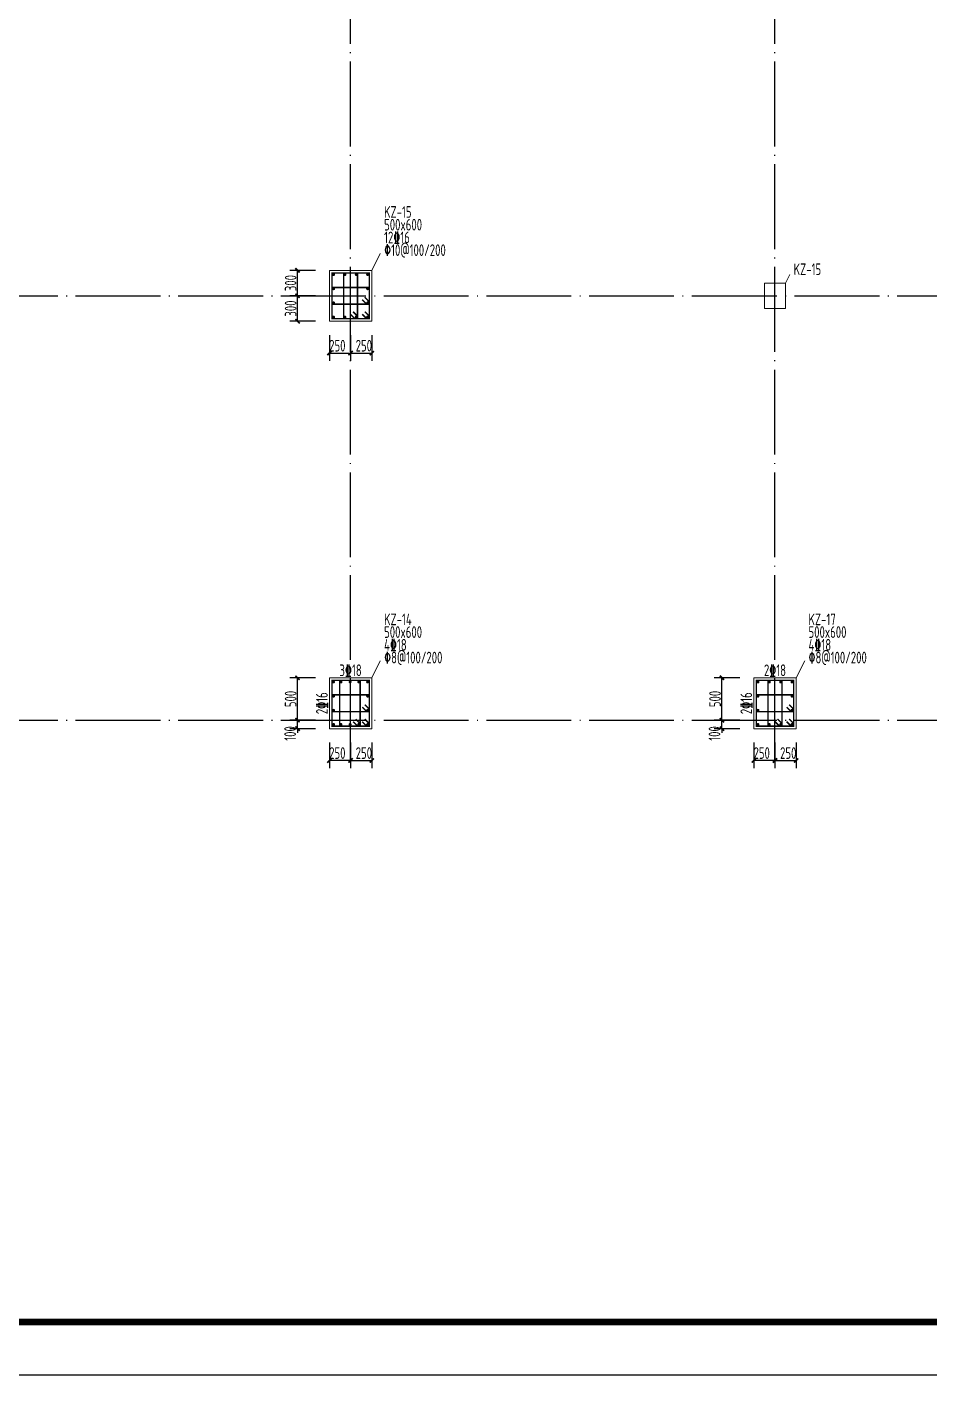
# Model space of a CAD drawing. Extents: x -2331248 to -1198620, y -977263 to -545844.
# Drawn here: x -1798426 to -1777170, y -676588 to -644822 of the extents above; entities that cross this region are included whole.
import ezdxf
from ezdxf.enums import TextEntityAlignment as Align

# ---------------------------------------------------------------- set-up
doc = ezdxf.new("R2010")
doc.units = 0
doc.header["$LTSCALE"] = 1000
doc.header["$MEASUREMENT"] = 0
doc.linetypes.add('DOTE', pattern=[2.42, 2, -0.2, 0.02, -0.2])
doc.linetypes.add('线型5', pattern=[3050, 2400, -300, 50, -300])
doc.layers.get('0').update_dxf_attribs({"linetype": 'CONTINUOUS'})
doc.layers.get('DEFPOINTS').update_dxf_attribs({"linetype": 'CONTINUOUS'})
doc.layers.add('DOTE', color=1, linetype='DOTE')
doc.layers.add('PUB_TITLE', color=4, linetype='CONTINUOUS')
for name, color, linetype, lineweight in [('S_Cl', 2, 'CONTINUOUS', 9), ('S_ColumDimSect', 84, '线型5', 18), ('S_ColumFocus', 2, 'CONTINUOUS', 18), ('S_ColumLocal', 7, 'CONTINUOUS', 18), ('S_PColumHoopBar', 14, 'CONTINUOUS', 35), ('S_PColumMainBar', 14, 'CONTINUOUS', 25)]:
    doc.layers.add(name, color=color, linetype=linetype, lineweight=lineweight)
doc.styles.add('PkpmHz', font='Pkpmeng', dxfattribs={"width": 0.7, "bigfont": 'hztxt'})
doc.styles.add('TSSD_REIN', font='Tssdeng.shx', dxfattribs={"width": 0.7, "bigfont": 'hztxt.shx'})
doc.dimstyles.new('Pkpm_0.0100_2.00', dxfattribs={"dimtxt": 200, "dimasz": 100, "dimexe": 180, "dimexo": 0.0625, "dimgap": 25, "dimtad": 1, "dimdec": 0, "dimlfac": 0.5, "dimrnd": 5, "dimzin": 0, "dimdsep": 46, "dimtxsty": 'PkpmHz', "dimblk1": 'ARCHTICK', "dimblk2": 'ARCHTICK', "dimsah": 1, "dimcen": 0.09, "dimadec": 0, "dimazin": 0, "dimtfac": 1, "dimtdec": 0, "dimtmove": 2, "dimatfit": 1, "dimldrblk": 'ARCHTICK', "dimfxl": 1, "dimtolj": 1, "dimtzin": 0, "dimarcsym": 0})

# ---------------------------------------------------------------- blocks, each defined once
blk = doc.blocks.new('_ARCHTICK')
at = {"color": 0, "linetype": 'ByBlock', "const_width": 0.4}
blk.add_lwpolyline([(-0.5, -0.5), (0.5, 0.5)], dxfattribs=at)
blk = doc.blocks.new('*D832')
at = {"layer": 'DEFPOINTS', "color": 0}
for p in [(-1792050, -661157), (-1791300, -661157), (-1791300, -661357)]:
    blk.add_point(p, dxfattribs=at)
at = {"layer": 'S_ColumDimSect', "color": 0, "lineweight": -2}
for p, q in [((-1792050, -661157), (-1792050, -661057)), ((-1791625, -661157), (-1792230, -661157)), ((-1791625, -661357), (-1792230, -661357)), ((-1792050, -661357), (-1792050, -661157)), ((-1792050, -661357), (-1792050, -661457))]:
    blk.add_line(p, q, dxfattribs=at)
at = {"layer": 'S_ColumDimSect', "color": 0, "lineweight": -2, "xscale": 100, "yscale": 100, "zscale": 100}
for p, rotation in [((-1792050, -661157), 270), ((-1792050, -661357), 90)]:
    blk.add_blockref('_ARCHTICK', p, dxfattribs=dict(at, rotation=rotation))
at = {"layer": 'S_ColumDimSect', "color": 0, "insert": (-1792225, -661470), "char_height": 275, "attachment_point": 5, "rotation": 90, "style": 'PkpmHz'}
blk.add_mtext('\\A1;100', dxfattribs=at)
blk = doc.blocks.new('*D833')
at = {"layer": 'DEFPOINTS', "color": 0}
for p in [(-1792050, -660157), (-1791300, -660157), (-1791300, -661157)]:
    blk.add_point(p, dxfattribs=at)
at = {"layer": 'S_ColumDimSect', "color": 0, "lineweight": -2}
for p, q in [((-1791625, -660157), (-1792230, -660157)), ((-1792050, -661157), (-1792050, -660157)), ((-1791625, -661157), (-1792230, -661157))]:
    blk.add_line(p, q, dxfattribs=at)
at = {"layer": 'S_ColumDimSect', "color": 0, "lineweight": -2, "xscale": 100, "yscale": 100, "zscale": 100}
for p, rotation in [((-1792050, -660157), 90), ((-1792050, -661157), 270)]:
    blk.add_blockref('_ARCHTICK', p, dxfattribs=dict(at, rotation=rotation))
at = {"layer": 'S_ColumDimSect', "color": 0, "insert": (-1792213, -660657), "char_height": 275, "attachment_point": 5, "rotation": 90, "style": 'PkpmHz'}
blk.add_mtext('\\A1;500', dxfattribs=at)
blk = doc.blocks.new('*D834')
at = {"layer": 'DEFPOINTS', "color": 0}
for p in [(-1791300, -661357), (-1790800, -661357), (-1791300, -662107)]:
    blk.add_point(p, dxfattribs=at)
at = {"layer": 'S_ColumDimSect', "color": 0, "lineweight": -2}
for p, q in [((-1791300, -661682), (-1791300, -662287)), ((-1790800, -661682), (-1790800, -662287)), ((-1790800, -662107), (-1791300, -662107))]:
    blk.add_line(p, q, dxfattribs=at)
at = {"layer": 'S_ColumDimSect', "color": 0, "lineweight": -2, "xscale": 100, "yscale": 100, "zscale": 100, "rotation": 180}
blk.add_blockref('_ARCHTICK', (-1791300, -662107), dxfattribs=at)
at = {"layer": 'S_ColumDimSect', "color": 0, "lineweight": -2, "xscale": 100, "yscale": 100, "zscale": 100}
blk.add_blockref('_ARCHTICK', (-1790800, -662107), dxfattribs=at)
at = {"layer": 'S_ColumDimSect', "color": 0, "insert": (-1791113, -661932), "char_height": 275, "attachment_point": 5, "style": 'PkpmHz'}
blk.add_mtext('\\A1;250', dxfattribs=at)
blk = doc.blocks.new('*D835')
at = {"layer": 'DEFPOINTS', "color": 0}
for p in [(-1792050, -651157), (-1791300, -651157), (-1791300, -651757)]:
    blk.add_point(p, dxfattribs=at)
at = {"layer": 'S_ColumDimSect', "color": 0, "lineweight": -2}
for p, q in [((-1791625, -651157), (-1792230, -651157)), ((-1792050, -651757), (-1792050, -651157)), ((-1791625, -651757), (-1792230, -651757))]:
    blk.add_line(p, q, dxfattribs=at)
at = {"layer": 'S_ColumDimSect', "color": 0, "lineweight": -2, "xscale": 100, "yscale": 100, "zscale": 100}
for p, rotation in [((-1792050, -651157), 90), ((-1792050, -651757), 270)]:
    blk.add_blockref('_ARCHTICK', p, dxfattribs=dict(at, rotation=rotation))
at = {"layer": 'S_ColumDimSect', "color": 0, "insert": (-1792213, -651457), "char_height": 275, "attachment_point": 5, "rotation": 90, "style": 'PkpmHz'}
blk.add_mtext('\\A1;300', dxfattribs=at)
blk = doc.blocks.new('*D836')
at = {"layer": 'DEFPOINTS', "color": 0}
for p in [(-1792050, -650557), (-1791300, -650557), (-1791300, -651157)]:
    blk.add_point(p, dxfattribs=at)
at = {"layer": 'S_ColumDimSect', "color": 0, "lineweight": -2}
for p, q in [((-1791625, -650557), (-1792230, -650557)), ((-1792050, -651157), (-1792050, -650557)), ((-1791625, -651157), (-1792230, -651157))]:
    blk.add_line(p, q, dxfattribs=at)
at = {"layer": 'S_ColumDimSect', "color": 0, "lineweight": -2, "xscale": 100, "yscale": 100, "zscale": 100}
for p, rotation in [((-1792050, -650557), 90), ((-1792050, -651157), 270)]:
    blk.add_blockref('_ARCHTICK', p, dxfattribs=dict(at, rotation=rotation))
at = {"layer": 'S_ColumDimSect', "color": 0, "insert": (-1792213, -650857), "char_height": 275, "attachment_point": 5, "rotation": 90, "style": 'PkpmHz'}
blk.add_mtext('\\A1;300', dxfattribs=at)
blk = doc.blocks.new('*D837')
at = {"layer": 'DEFPOINTS', "color": 0}
for p in [(-1791300, -651757), (-1790800, -651757), (-1790800, -652507)]:
    blk.add_point(p, dxfattribs=at)
at = {"layer": 'S_ColumDimSect', "color": 0, "lineweight": -2}
for p, q in [((-1791300, -652082), (-1791300, -652687)), ((-1790800, -652082), (-1790800, -652687)), ((-1791300, -652507), (-1790800, -652507))]:
    blk.add_line(p, q, dxfattribs=at)
at = {"layer": 'S_ColumDimSect', "color": 0, "lineweight": -2, "xscale": 100, "yscale": 100, "zscale": 100, "rotation": 180}
blk.add_blockref('_ARCHTICK', (-1791300, -652507), dxfattribs=at)
at = {"layer": 'S_ColumDimSect', "color": 0, "lineweight": -2, "xscale": 100, "yscale": 100, "zscale": 100}
blk.add_blockref('_ARCHTICK', (-1790800, -652507), dxfattribs=at)
at = {"layer": 'S_ColumDimSect', "color": 0, "insert": (-1791113, -652332), "char_height": 275, "attachment_point": 5, "style": 'PkpmHz'}
blk.add_mtext('\\A1;250', dxfattribs=at)
blk = doc.blocks.new('*D838')
at = {"layer": 'DEFPOINTS', "color": 0}
for p in [(-1790800, -651757), (-1790300, -651757), (-1790300, -652507)]:
    blk.add_point(p, dxfattribs=at)
at = {"layer": 'S_ColumDimSect', "color": 0, "lineweight": -2}
for p, q in [((-1790800, -652082), (-1790800, -652687)), ((-1790300, -652082), (-1790300, -652687)), ((-1790800, -652507), (-1790300, -652507))]:
    blk.add_line(p, q, dxfattribs=at)
at = {"layer": 'S_ColumDimSect', "color": 0, "lineweight": -2, "xscale": 100, "yscale": 100, "zscale": 100, "rotation": 180}
blk.add_blockref('_ARCHTICK', (-1790800, -652507), dxfattribs=at)
at = {"layer": 'S_ColumDimSect', "color": 0, "lineweight": -2, "xscale": 100, "yscale": 100, "zscale": 100}
blk.add_blockref('_ARCHTICK', (-1790300, -652507), dxfattribs=at)
at = {"layer": 'S_ColumDimSect', "color": 0, "insert": (-1790488, -652332), "char_height": 275, "attachment_point": 5, "style": 'PkpmHz'}
blk.add_mtext('\\A1;250', dxfattribs=at)
blk = doc.blocks.new('*D843')
at = {"layer": 'DEFPOINTS', "color": 0}
for p in [(-1782050, -661157), (-1781300, -661157), (-1781300, -661357)]:
    blk.add_point(p, dxfattribs=at)
at = {"layer": 'S_ColumDimSect', "color": 0, "lineweight": -2}
for p, q in [((-1782050, -661157), (-1782050, -661057)), ((-1781625, -661157), (-1782230, -661157)), ((-1781625, -661357), (-1782230, -661357)), ((-1782050, -661357), (-1782050, -661157)), ((-1782050, -661357), (-1782050, -661457))]:
    blk.add_line(p, q, dxfattribs=at)
at = {"layer": 'S_ColumDimSect', "color": 0, "lineweight": -2, "xscale": 100, "yscale": 100, "zscale": 100}
for p, rotation in [((-1782050, -661157), 270), ((-1782050, -661357), 90)]:
    blk.add_blockref('_ARCHTICK', p, dxfattribs=dict(at, rotation=rotation))
at = {"layer": 'S_ColumDimSect', "color": 0, "insert": (-1782225, -661470), "char_height": 275, "attachment_point": 5, "rotation": 90, "style": 'PkpmHz'}
blk.add_mtext('\\A1;100', dxfattribs=at)
blk = doc.blocks.new('*D844')
at = {"layer": 'DEFPOINTS', "color": 0}
for p in [(-1782050, -660157), (-1781300, -660157), (-1781300, -661157)]:
    blk.add_point(p, dxfattribs=at)
at = {"layer": 'S_ColumDimSect', "color": 0, "lineweight": -2}
for p, q in [((-1781625, -660157), (-1782230, -660157)), ((-1782050, -661157), (-1782050, -660157)), ((-1781625, -661157), (-1782230, -661157))]:
    blk.add_line(p, q, dxfattribs=at)
at = {"layer": 'S_ColumDimSect', "color": 0, "lineweight": -2, "xscale": 100, "yscale": 100, "zscale": 100}
for p, rotation in [((-1782050, -660157), 90), ((-1782050, -661157), 270)]:
    blk.add_blockref('_ARCHTICK', p, dxfattribs=dict(at, rotation=rotation))
at = {"layer": 'S_ColumDimSect', "color": 0, "insert": (-1782213, -660657), "char_height": 275, "attachment_point": 5, "rotation": 90, "style": 'PkpmHz'}
blk.add_mtext('\\A1;500', dxfattribs=at)
blk = doc.blocks.new('*D845')
at = {"layer": 'DEFPOINTS', "color": 0}
for p in [(-1780800, -661357), (-1780300, -661357), (-1780300, -662107)]:
    blk.add_point(p, dxfattribs=at)
at = {"layer": 'S_ColumDimSect', "color": 0, "lineweight": -2}
for p, q in [((-1780800, -661682), (-1780800, -662287)), ((-1780300, -661682), (-1780300, -662287)), ((-1780800, -662107), (-1780300, -662107))]:
    blk.add_line(p, q, dxfattribs=at)
at = {"layer": 'S_ColumDimSect', "color": 0, "lineweight": -2, "xscale": 100, "yscale": 100, "zscale": 100, "rotation": 180}
blk.add_blockref('_ARCHTICK', (-1780800, -662107), dxfattribs=at)
at = {"layer": 'S_ColumDimSect', "color": 0, "lineweight": -2, "xscale": 100, "yscale": 100, "zscale": 100}
blk.add_blockref('_ARCHTICK', (-1780300, -662107), dxfattribs=at)
at = {"layer": 'S_ColumDimSect', "color": 0, "insert": (-1780488, -661932), "char_height": 275, "attachment_point": 5, "style": 'PkpmHz'}
blk.add_mtext('\\A1;250', dxfattribs=at)
blk = doc.blocks.new('*D1223')
at = {"layer": 'DEFPOINTS', "color": 0}
for p in [(-1790800, -661357), (-1790300, -661357), (-1790300, -662107)]:
    blk.add_point(p, dxfattribs=at)
at = {"layer": 'S_ColumDimSect', "color": 0, "lineweight": -2}
for p, q in [((-1790800, -661682), (-1790800, -662287)), ((-1790300, -661682), (-1790300, -662287)), ((-1790800, -662107), (-1790300, -662107))]:
    blk.add_line(p, q, dxfattribs=at)
at = {"layer": 'S_ColumDimSect', "color": 0, "lineweight": -2, "xscale": 100, "yscale": 100, "zscale": 100, "rotation": 180}
blk.add_blockref('_ARCHTICK', (-1790800, -662107), dxfattribs=at)
at = {"layer": 'S_ColumDimSect', "color": 0, "lineweight": -2, "xscale": 100, "yscale": 100, "zscale": 100}
blk.add_blockref('_ARCHTICK', (-1790300, -662107), dxfattribs=at)
at = {"layer": 'S_ColumDimSect', "color": 0, "insert": (-1790488, -661932), "char_height": 275, "attachment_point": 5, "style": 'PkpmHz'}
blk.add_mtext('\\A1;250', dxfattribs=at)
blk = doc.blocks.new('*D1224')
at = {"layer": 'DEFPOINTS', "color": 0}
for p in [(-1781300, -661357), (-1780800, -661357), (-1781300, -662107)]:
    blk.add_point(p, dxfattribs=at)
at = {"layer": 'S_ColumDimSect', "color": 0, "lineweight": -2}
for p, q in [((-1781300, -661682), (-1781300, -662287)), ((-1780800, -661682), (-1780800, -662287)), ((-1780800, -662107), (-1781300, -662107))]:
    blk.add_line(p, q, dxfattribs=at)
at = {"layer": 'S_ColumDimSect', "color": 0, "lineweight": -2, "xscale": 100, "yscale": 100, "zscale": 100, "rotation": 180}
blk.add_blockref('_ARCHTICK', (-1781300, -662107), dxfattribs=at)
at = {"layer": 'S_ColumDimSect', "color": 0, "lineweight": -2, "xscale": 100, "yscale": 100, "zscale": 100}
blk.add_blockref('_ARCHTICK', (-1780800, -662107), dxfattribs=at)
at = {"layer": 'S_ColumDimSect', "color": 0, "insert": (-1781113, -661932), "char_height": 275, "attachment_point": 5, "style": 'PkpmHz'}
blk.add_mtext('\\A1;250', dxfattribs=at)

msp = doc.modelspace()

# ---------------------------------------------------------------- linework, layer by layer
at = {"layer": 'DOTE'}
for p, q in [((-1790800, -662157.2), (-1790800, -610157.2)), ((-1780800, -662157.2), (-1780800, -610157.2)), ((-1811800, -651157.2), (-1749800, -651157.2)), ((-1811800, -661157.2), (-1749800, -661157.2))]:
    msp.add_line(p, q, dxfattribs=at)
at = {"layer": 'PUB_TITLE'}
msp.add_lwpolyline([(-1821659.5, -676588.1), (-1821659.5, -602338.1), (-1716534.5, -602338.1), (-1716534.5, -676588.1)], close=True, dxfattribs=at)
at = {"layer": 'PUB_TITLE', "const_width": 150}
msp.add_lwpolyline([(-1818534.5, -603588.1), (-1717784.5, -603588.1), (-1717784.5, -675338.1), (-1818534.5, -675338.1)], close=True, dxfattribs=at)
at = {"layer": 'S_Cl', "ltscale": 1}
for points in [[(-1790300, -651757.2), (-1790300, -650557.2), (-1791300, -650557.2), (-1791300, -651757.2)], [(-1780550, -651457.2), (-1780550, -650857.2), (-1781050, -650857.2), (-1781050, -651457.2)], [(-1790300, -661357.2), (-1790300, -660157.2), (-1791300, -660157.2), (-1791300, -661357.2)], [(-1780300, -661357.2), (-1780300, -660157.2), (-1781300, -660157.2), (-1781300, -661357.2)]]:
    msp.add_lwpolyline(points, close=True, dxfattribs=at)
at = {"layer": 'S_ColumFocus'}
for p, q in [((-1790300, -650557.2), (-1790100, -650157.2)), ((-1780550, -650857.2), (-1780450, -650657.2)), ((-1790300, -660157.2), (-1790100, -659757.2)), ((-1780300, -660157.2), (-1780100, -659757.2))]:
    msp.add_line(p, q, dxfattribs=at)
at = {"layer": 'S_PColumHoopBar', "ltscale": 2, "const_width": 35}
for points in [[(-1790526.1, -651591.1), (-1790420, -651697.2), (-1790360, -651697.2), (-1790360, -651637.2), (-1790360, -651697.2), (-1790360, -650617.2), (-1791240, -650617.2), (-1791240, -651697.2), (-1790420, -651697.2), (-1790360, -651697.2), (-1790360, -651637.2), (-1790466.1, -651531.1)], [(-1790802.1, -651591.1), (-1790696, -651697.2), (-1790636, -651697.2), (-1790636, -651637.2), (-1790636, -651697.2), (-1790636, -650617.2), (-1790964, -650617.2), (-1790964, -651697.2), (-1790696, -651697.2), (-1790636, -651697.2), (-1790636, -651637.2), (-1790742.1, -651531.1)], [(-1790526.1, -651248.5), (-1790420, -651354.5), (-1790360, -651354.5), (-1790360, -651294.5), (-1790360, -651354.5), (-1790360, -650959.9), (-1791240, -650959.9), (-1791240, -651354.5), (-1790420, -651354.5), (-1790360, -651354.5), (-1790360, -651294.5), (-1790466.1, -651188.5)], [(-1790526.1, -661191.1), (-1790420, -661297.2), (-1790360, -661297.2), (-1790360, -661237.2), (-1790360, -661297.2), (-1790360, -660217.2), (-1791240, -660217.2), (-1791240, -661297.2), (-1790420, -661297.2), (-1790360, -661297.2), (-1790360, -661237.2), (-1790466.1, -661131.1)], [(-1790741.7, -661191.1), (-1790635.7, -661297.2), (-1790575.7, -661297.2), (-1790575.7, -661237.2), (-1790575.7, -661297.2), (-1790575.7, -660217.2), (-1791058.3, -660217.2), (-1791058.3, -661297.2), (-1790635.7, -661297.2), (-1790575.7, -661297.2), (-1790575.7, -661237.2), (-1790681.7, -661131.1)], [(-1780526.1, -661191.1), (-1780420, -661297.2), (-1780360, -661297.2), (-1780360, -661237.2), (-1780360, -661297.2), (-1780360, -660217.2), (-1781240, -660217.2), (-1781240, -661297.2), (-1780420, -661297.2), (-1780360, -661297.2), (-1780360, -661237.2), (-1780466.1, -661131.1)], [(-1780800.7, -661191.1), (-1780694.7, -661297.2), (-1780634.7, -661297.2), (-1780634.7, -661237.2), (-1780634.7, -661297.2), (-1780634.7, -660217.2), (-1780965.3, -660217.2), (-1780965.3, -661297.2), (-1780694.7, -661297.2), (-1780634.7, -661297.2), (-1780634.7, -661237.2), (-1780740.7, -661131.1)], [(-1790526.1, -660849.8), (-1790420, -660955.9), (-1790360, -660955.9), (-1790360, -660895.9), (-1790360, -660955.9), (-1790360, -660558.5), (-1791240, -660558.5), (-1791240, -660955.9), (-1790420, -660955.9), (-1790360, -660955.9), (-1790360, -660895.9), (-1790466.1, -660789.8)], [(-1780526.1, -660849.8), (-1780420, -660955.9), (-1780360, -660955.9), (-1780360, -660895.9), (-1780360, -660955.9), (-1780360, -660558.5), (-1781240, -660558.5), (-1781240, -660955.9), (-1780420, -660955.9), (-1780360, -660955.9), (-1780360, -660895.9), (-1780466.1, -660789.8)]]:
    msp.add_lwpolyline(points, dxfattribs=at)
at = {"layer": 'S_PColumMainBar', "ltscale": 2, "const_width": 35}
for points in [[(-1791183.5, -650656.2, 1), (-1791218.5, -650656.2, 1)], [(-1790916.2, -650656.2, 1), (-1790951.2, -650656.2, 1)], [(-1790648.8, -650656.2, 1), (-1790683.8, -650656.2, 1)], [(-1790381.5, -650656.2, 1), (-1790416.5, -650656.2, 1)], [(-1791183.5, -650990.2, 1), (-1791218.5, -650990.2, 1)], [(-1790381.5, -650990.2, 1), (-1790416.5, -650990.2, 1)], [(-1791183.5, -651324.2, 1), (-1791218.5, -651324.2, 1)], [(-1790381.5, -651324.2, 1), (-1790416.5, -651324.2, 1)], [(-1791183.5, -651658.2, 1), (-1791218.5, -651658.2, 1)], [(-1790916.2, -651658.2, 1), (-1790951.2, -651658.2, 1)], [(-1790648.8, -651658.2, 1), (-1790683.8, -651658.2, 1)], [(-1790381.5, -651658.2, 1), (-1790416.5, -651658.2, 1)], [(-1791183.5, -660256.2, 1), (-1791218.5, -660256.2, 1)], [(-1791009.2, -660256.2, 1), (-1791044.2, -660256.2, 1)], [(-1790794.2, -660256.2, 1), (-1790829.2, -660256.2, 1)], [(-1790589.8, -660256.2, 1), (-1790624.8, -660256.2, 1)], [(-1790381.5, -660256.2, 1), (-1790416.5, -660256.2, 1)], [(-1781183.5, -660256.2, 1), (-1781218.5, -660256.2, 1)], [(-1780916.2, -660256.2, 1), (-1780951.2, -660256.2, 1)], [(-1780648.8, -660256.2, 1), (-1780683.8, -660256.2, 1)], [(-1780381.5, -660256.2, 1), (-1780416.5, -660256.2, 1)], [(-1791183.5, -660590.2, 1), (-1791218.5, -660590.2, 1)], [(-1790381.5, -660590.2, 1), (-1790416.5, -660590.2, 1)], [(-1781183.5, -660590.2, 1), (-1781218.5, -660590.2, 1)], [(-1780381.5, -660590.2, 1), (-1780416.5, -660590.2, 1)], [(-1791183.5, -660924.2, 1), (-1791218.5, -660924.2, 1)], [(-1790381.5, -660924.2, 1), (-1790416.5, -660924.2, 1)], [(-1781183.5, -660924.2, 1), (-1781218.5, -660924.2, 1)], [(-1780381.5, -660924.2, 1), (-1780416.5, -660924.2, 1)], [(-1791183.5, -661258.2, 1), (-1791218.5, -661258.2, 1)], [(-1791009.2, -661258.2, 1), (-1791044.2, -661258.2, 1)], [(-1790794.2, -661258.2, 1), (-1790829.2, -661258.2, 1)], [(-1790589.8, -661258.2, 1), (-1790624.8, -661258.2, 1)], [(-1790381.5, -661258.2, 1), (-1790416.5, -661258.2, 1)], [(-1781183.5, -661258.2, 1), (-1781218.5, -661258.2, 1)], [(-1780916.2, -661258.2, 1), (-1780951.2, -661258.2, 1)], [(-1780648.8, -661258.2, 1), (-1780683.8, -661258.2, 1)], [(-1780381.5, -661258.2, 1), (-1780416.5, -661258.2, 1)]]:
    msp.add_lwpolyline(points, format="xyb", close=True, dxfattribs=at)

# ---------------------------------------------------------------- texts
at = {"layer": 'S_ColumFocus', "style": 'TSSD_REIN', "width": 0.7}
for s, p in [('KZ-15', (-1790010.6, -649318.4)), ('500x600', (-1790010.6, -649618.4)), ('12%%13216', (-1790010.6, -649918.4)), ('%%13010@100/200', (-1790010.6, -650218.4)), ('KZ-15', (-1780360.6, -650668.4)), ('KZ-14', (-1790010.6, -658918.4)), ('KZ-17', (-1780010.6, -658918.4)), ('500x600', (-1790010.6, -659218.4)), ('500x600', (-1780010.6, -659218.4)), ('4%%13218', (-1790010.6, -659518.4)), ('4%%13218', (-1780010.6, -659518.4)), ('%%1308@100/200', (-1790010.6, -659818.4)), ('%%1308@100/200', (-1780010.6, -659818.4))]:
    msp.add_text(s, height=275, dxfattribs=at).set_placement(p)
at = {"layer": 'S_ColumLocal', "style": 'TSSD_REIN', "width": 0.7}
for s, rotation, p in [('3%%13218', 0, (-1790800, -660118.4)), ('2%%13218', 0, (-1780800, -660118.4)), ('2%%13216', 90, (-1791338.8, -660757.2)), ('2%%13216', 90, (-1781338.8, -660757.2))]:
    msp.add_text(s, height=275, rotation=rotation, dxfattribs=at).set_placement(p, align=Align.CENTER)

# ---------------------------------------------------------------- dimensions: what is measured, and where the dimension line sits
at = {"layer": 'S_ColumDimSect'}
for p1, p2, picture, middle in [((-1791300, -651157.2), (-1791300, -650557.2), '*D836', (-1792212.5, -650857.2)), ((-1791300, -651757.2), (-1791300, -651157.2), '*D835', (-1792212.5, -651457.2)), ((-1791300, -661157.2), (-1791300, -660157.2), '*D833', (-1792212.5, -660657.2)), ((-1781300, -661157.2), (-1781300, -660157.2), '*D844', (-1782212.5, -660657.2))]:
    dim = msp.add_aligned_dim(p1=p1, p2=p2, distance=750, dimstyle='Pkpm_0.0100_2.00', override={"dimtxt": 275, "dimexo": 325}, dxfattribs=at)
    dim.commit()
    dim.dimension.update_dxf_attribs({"geometry": picture, "text_midpoint": middle})
for base, p1, p2, angle, picture, middle in [((-1790800, -652507.2), (-1791300, -651757.2), (-1790800, -651757.2), 0, '*D837', (-1791112.5, -652332.2)), ((-1790300, -652507.2), (-1790800, -651757.2), (-1790300, -651757.2), 0, '*D838', (-1790487.5, -652332.2)), ((-1792050, -661157.2), (-1791300, -661357.2), (-1791300, -661157.2), 90, '*D832', (-1792225, -661469.7)), ((-1782050, -661157.2), (-1781300, -661357.2), (-1781300, -661157.2), 90, '*D843', (-1782225, -661469.7)), ((-1791300, -662107.2), (-1790800, -661357.2), (-1791300, -661357.2), 180, '*D834', (-1791112.5, -661932.2)), ((-1790300, -662107.2), (-1790800, -661357.2), (-1790300, -661357.2), 0, '*D1223', (-1790487.5, -661932.2)), ((-1781300, -662107.2), (-1780800, -661357.2), (-1781300, -661357.2), 180, '*D1224', (-1781112.5, -661932.2)), ((-1780300, -662107.2), (-1780800, -661357.2), (-1780300, -661357.2), 0, '*D845', (-1780487.5, -661932.2))]:
    dim = msp.add_linear_dim(base=base, p1=p1, p2=p2, angle=angle, dimstyle='Pkpm_0.0100_2.00', override={"dimtxt": 275, "dimexo": 325}, dxfattribs=at)
    dim.commit()
    dim.dimension.update_dxf_attribs({"geometry": picture, "text_midpoint": middle, "dimtype": 161})

doc.saveas('drawing.dxf')
